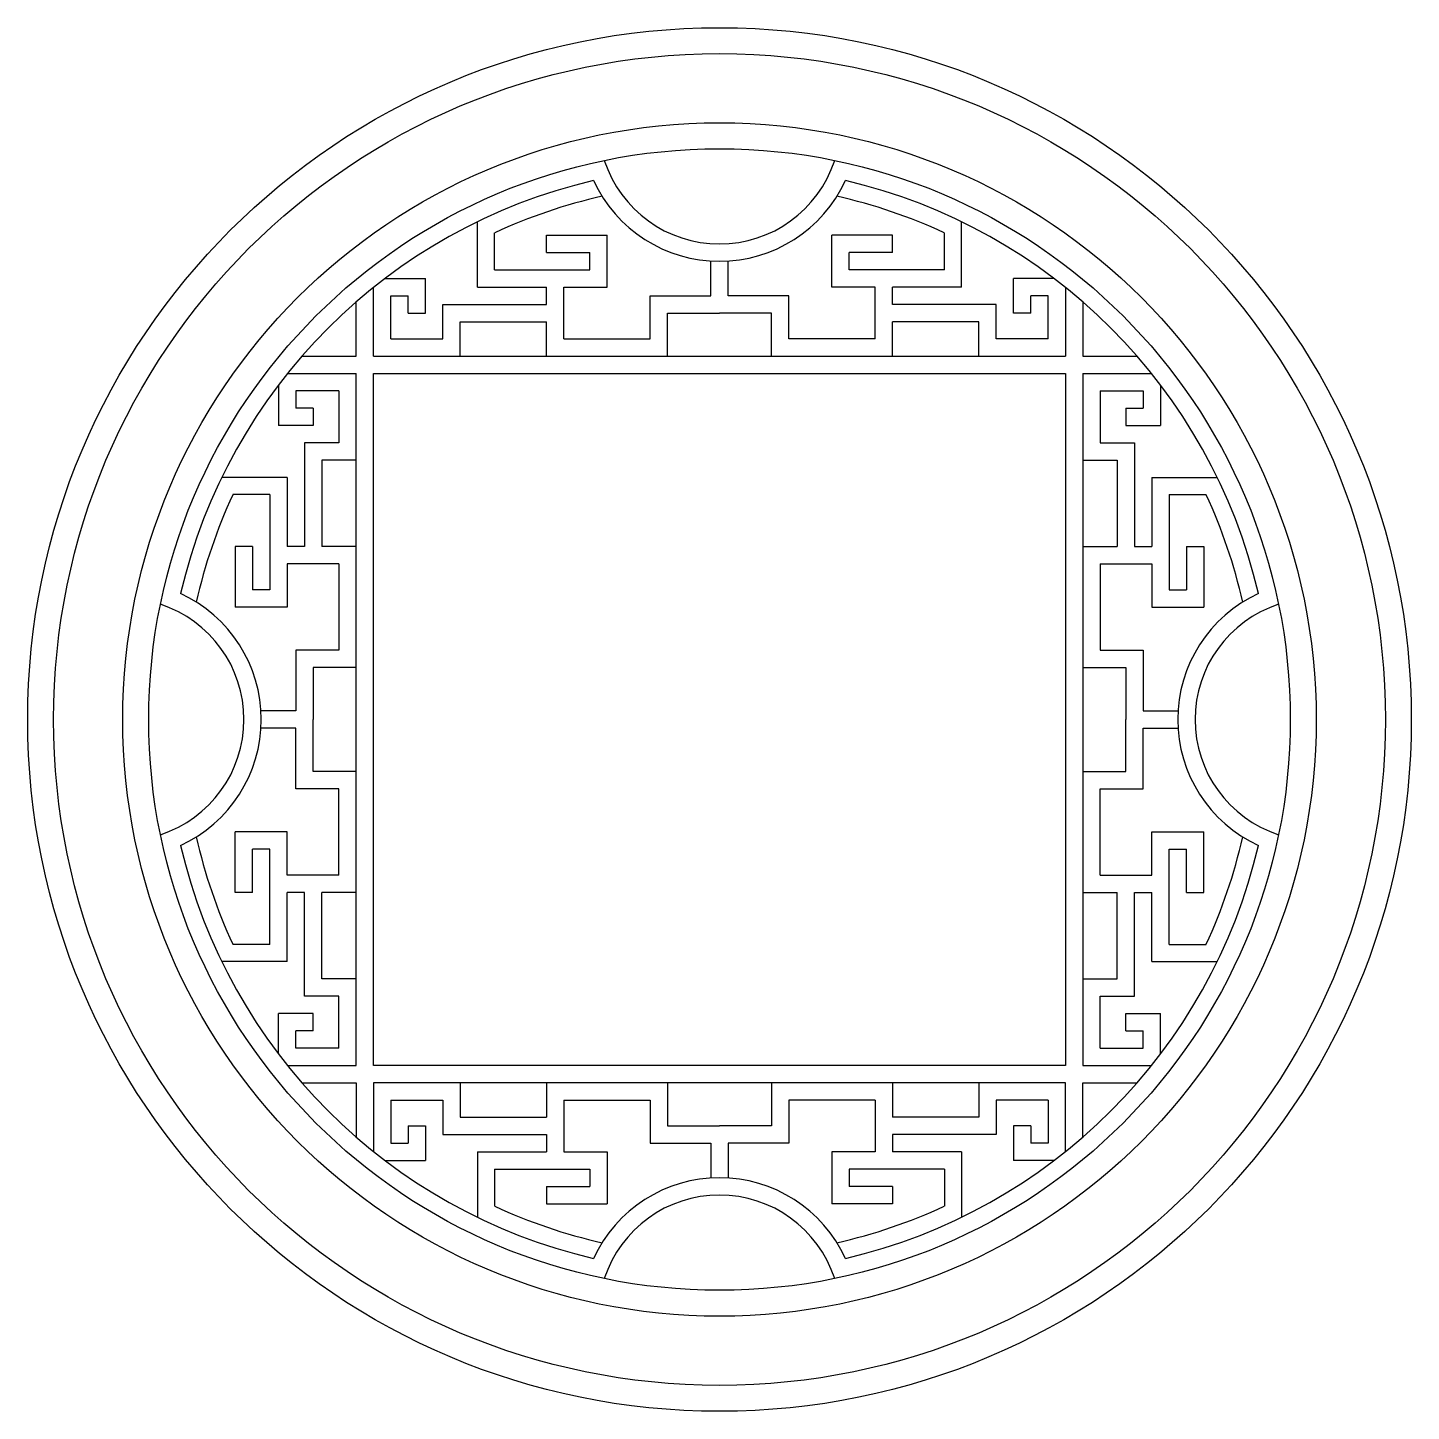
# Model space of a CAD drawing. Header units: metres. Extents: x 2592 to 4192, y 4227 to 5827.
import ezdxf

# ---------------------------------------------------------------- set-up
doc = ezdxf.new("R2010")
doc.units = ezdxf.units.M
for name, color, linetype in [('3', 3, 'Continuous'), ('4', 4, 'Continuous'), ('7', 7, 'Continuous')]:
    doc.layers.add(name, color=color, linetype=linetype)

msp = doc.modelspace()

# ---------------------------------------------------------------- linework, layer by layer
at = {"layer": '3'}
for p, q in [((3111.95, 5526.59), (3111.95, 5602.09)), ((3671.95, 5526.59), (3671.95, 5602.09)), ((3131.95, 5546.59), (3131.95, 5589.44)), ((3191.95, 5566.59), (3191.95, 5586.59)), ((3191.95, 5586.59), (3261.95, 5586.59)), ((3261.95, 5526.59), (3261.95, 5586.59)), ((3591.95, 5586.59), (3521.95, 5586.59)), ((3521.95, 5526.59), (3521.95, 5586.59)), ((3591.95, 5566.59), (3591.95, 5586.59)), ((3651.95, 5546.59), (3651.95, 5589.44)), ((3191.95, 5566.59), (3241.95, 5566.59)), ((3241.95, 5546.59), (3241.95, 5566.59)), ((3381.95, 5516.59), (3381.95, 5556.77)), ((3401.95, 5516.59), (3401.95, 5556.77)), ((3541.95, 5546.59), (3541.95, 5566.59)), ((3591.95, 5566.59), (3541.95, 5566.59)), ((3005.29, 5536.59), (3051.95, 5536.59)), ((3051.95, 5496.59), (3051.95, 5536.59)), ((3131.95, 5546.59), (3241.95, 5546.59)), ((3651.95, 5546.59), (3541.95, 5546.59)), ((3778.6, 5536.59), (3731.95, 5536.59)), ((3731.95, 5496.59), (3731.95, 5536.59)), ((2991.95, 5446.59), (2991.95, 5526.19)), ((3111.95, 5526.59), (3191.95, 5526.59)), ((3191.95, 5506.59), (3191.95, 5526.59)), ((3211.95, 5526.59), (3261.95, 5526.59)), ((3211.95, 5466.59), (3211.95, 5526.59)), ((3571.95, 5526.59), (3521.95, 5526.59)), ((3571.95, 5466.59), (3571.95, 5526.59)), ((3671.95, 5526.59), (3591.95, 5526.59)), ((3591.95, 5506.59), (3591.95, 5526.59)), ((3791.95, 5526.19), (3791.95, 5446.59)), ((2971.95, 5446.59), (2971.95, 5509.5)), ((3011.95, 5516.59), (3031.95, 5516.59)), ((3011.95, 5466.59), (3011.95, 5516.59)), ((3031.95, 5496.59), (3031.95, 5516.59)), ((3071.95, 5466.59), (3071.95, 5506.59)), ((3071.95, 5506.59), (3191.95, 5506.59)), ((3311.95, 5466.59), (3311.95, 5516.59)), ((3311.95, 5516.59), (3381.95, 5516.59)), ((3471.95, 5516.59), (3401.95, 5516.59)), ((3471.95, 5466.59), (3471.95, 5516.59)), ((3711.95, 5506.59), (3591.95, 5506.59)), ((3711.95, 5466.59), (3711.95, 5506.59)), ((3771.95, 5516.59), (3751.95, 5516.59)), ((3751.95, 5496.59), (3751.95, 5516.59)), ((3771.95, 5466.59), (3771.95, 5516.59)), ((3811.95, 5509.5), (3811.95, 5446.59)), ((3031.95, 5496.59), (3051.95, 5496.59)), ((3331.95, 5446.59), (3331.95, 5496.59)), ((3331.95, 5496.59), (3391.95, 5496.59)), ((3451.95, 5496.59), (3391.95, 5496.59)), ((3451.95, 5446.59), (3451.95, 5496.59)), ((3751.95, 5496.59), (3731.95, 5496.59)), ((3091.95, 5446.59), (3091.95, 5486.59)), ((3091.95, 5486.59), (3191.95, 5486.59)), ((3191.95, 5446.59), (3191.95, 5486.59)), ((3691.95, 5486.59), (3591.95, 5486.59)), ((3591.95, 5446.59), (3591.95, 5486.59)), ((3691.95, 5446.59), (3691.95, 5486.59)), ((3011.95, 5466.59), (3071.95, 5466.59)), ((3211.95, 5466.59), (3311.95, 5466.59)), ((3571.95, 5466.59), (3471.95, 5466.59)), ((3771.95, 5466.59), (3711.95, 5466.59)), ((2909.04, 5446.59), (2971.95, 5446.59)), ((2991.95, 5446.59), (3791.95, 5446.59)), ((3811.95, 5446.59), (3874.85, 5446.59)), ((2892.35, 5426.59), (2971.95, 5426.59)), ((2971.95, 4626.59), (2971.95, 5426.59)), ((3811.95, 5426.59), (3811.95, 4626.59)), ((3811.95, 5426.59), (3891.55, 5426.59)), ((2881.95, 5413.24), (2881.95, 5366.59)), ((3901.95, 5413.24), (3901.95, 5366.59)), ((2951.95, 5406.59), (2901.95, 5406.59)), ((2901.95, 5406.59), (2901.95, 5386.59)), ((2951.95, 5406.59), (2951.95, 5346.59)), ((3831.95, 5406.59), (3881.95, 5406.59)), ((3831.95, 5406.59), (3831.95, 5346.59)), ((3881.95, 5406.59), (3881.95, 5386.59)), ((2921.95, 5386.59), (2901.95, 5386.59)), ((2921.95, 5386.59), (2921.95, 5366.59)), ((3861.95, 5386.59), (3881.95, 5386.59)), ((3861.95, 5386.59), (3861.95, 5366.59)), ((2921.95, 5366.59), (2881.95, 5366.59)), ((3861.95, 5366.59), (3901.95, 5366.59)), ((2911.95, 5346.59), (2911.95, 5226.59)), ((2951.95, 5346.59), (2911.95, 5346.59)), ((3831.95, 5346.59), (3871.95, 5346.59)), ((3871.95, 5346.59), (3871.95, 5226.59)), ((2971.95, 5326.59), (2931.95, 5326.59)), ((2931.95, 5326.59), (2931.95, 5226.59)), ((3811.95, 5326.59), (3851.95, 5326.59)), ((3851.95, 5326.59), (3851.95, 5226.59)), ((2891.95, 5306.59), (2816.45, 5306.59)), ((2891.95, 5306.59), (2891.95, 5226.59)), ((3891.95, 5306.59), (3891.95, 5226.59)), ((3891.95, 5306.59), (3967.45, 5306.59)), ((2871.95, 5286.59), (2829.1, 5286.59)), ((2871.95, 5286.59), (2871.95, 5176.59)), ((3911.95, 5286.59), (3911.95, 5176.59)), ((3911.95, 5286.59), (3954.8, 5286.59)), ((2831.95, 5226.59), (2831.95, 5156.59)), ((2851.95, 5226.59), (2831.95, 5226.59)), ((2851.95, 5226.59), (2851.95, 5176.59)), ((2911.95, 5226.59), (2891.95, 5226.59)), ((2971.95, 5226.59), (2931.95, 5226.59)), ((3811.95, 5226.59), (3851.95, 5226.59)), ((3871.95, 5226.59), (3891.95, 5226.59)), ((3931.95, 5226.59), (3931.95, 5176.59)), ((3931.95, 5226.59), (3951.95, 5226.59)), ((3951.95, 5226.59), (3951.95, 5156.59)), ((2891.95, 5206.59), (2891.95, 5156.59)), ((2951.95, 5206.59), (2891.95, 5206.59)), ((2951.95, 5206.59), (2951.95, 5106.59)), ((3831.95, 5206.59), (3831.95, 5106.59)), ((3831.95, 5206.59), (3891.95, 5206.59)), ((3891.95, 5206.59), (3891.95, 5156.59)), ((2871.95, 5176.59), (2851.95, 5176.59)), ((3911.95, 5176.59), (3931.95, 5176.59)), ((2891.95, 5156.59), (2831.95, 5156.59)), ((3891.95, 5156.59), (3951.95, 5156.59)), ((2901.95, 5106.59), (2901.95, 5036.59)), ((2951.95, 5106.59), (2901.95, 5106.59)), ((3831.95, 5106.59), (3881.95, 5106.59)), ((3881.95, 5106.59), (3881.95, 5036.59)), ((2971.95, 5086.59), (2921.95, 5086.59)), ((2921.95, 5086.59), (2921.95, 5026.59)), ((3811.95, 5086.59), (3861.95, 5086.59)), ((3861.95, 5086.59), (3861.95, 5026.59)), ((2901.95, 5036.59), (2861.77, 5036.59)), ((2921.95, 4966.59), (2921.95, 5026.59)), ((3861.95, 4966.59), (3861.95, 5026.59)), ((3881.95, 5036.59), (3922.12, 5036.59)), ((2901.95, 5016.59), (2861.77, 5016.59)), ((2901.95, 4946.59), (2901.95, 5016.59)), ((3881.95, 4946.59), (3881.95, 5016.59)), ((3881.95, 5016.59), (3922.12, 5016.59)), ((2971.95, 4966.59), (2921.95, 4966.59)), ((3811.95, 4966.59), (3861.95, 4966.59)), ((2951.95, 4946.59), (2901.95, 4946.59)), ((2951.95, 4846.59), (2951.95, 4946.59)), ((3831.95, 4946.59), (3881.95, 4946.59)), ((3831.95, 4846.59), (3831.95, 4946.59)), ((2831.95, 4826.59), (2831.95, 4896.59)), ((2891.95, 4896.59), (2831.95, 4896.59)), ((2891.95, 4846.59), (2891.95, 4896.59)), ((3891.95, 4846.59), (3891.95, 4896.59)), ((3891.95, 4896.59), (3951.95, 4896.59)), ((3951.95, 4826.59), (3951.95, 4896.59)), ((2871.95, 4876.59), (2851.95, 4876.59)), ((2851.95, 4826.59), (2851.95, 4876.59)), ((2871.95, 4766.59), (2871.95, 4876.59)), ((3911.95, 4876.59), (3931.95, 4876.59)), ((3911.95, 4766.59), (3911.95, 4876.59)), ((3931.95, 4826.59), (3931.95, 4876.59)), ((2951.95, 4846.59), (2891.95, 4846.59)), ((3831.95, 4846.59), (3891.95, 4846.59)), ((2851.95, 4826.59), (2831.95, 4826.59)), ((2911.95, 4826.59), (2891.95, 4826.59)), ((2891.95, 4746.59), (2891.95, 4826.59)), ((2911.95, 4706.59), (2911.95, 4826.59)), ((2971.95, 4826.59), (2931.95, 4826.59)), ((2931.95, 4726.59), (2931.95, 4826.59)), ((3811.95, 4826.59), (3851.95, 4826.59)), ((3851.95, 4726.59), (3851.95, 4826.59)), ((3871.95, 4706.59), (3871.95, 4826.59)), ((3871.95, 4826.59), (3891.95, 4826.59)), ((3891.95, 4746.59), (3891.95, 4826.59)), ((3931.95, 4826.59), (3951.95, 4826.59)), ((2871.95, 4766.59), (2829.1, 4766.59)), ((3911.95, 4766.59), (3954.8, 4766.59)), ((2891.95, 4746.59), (2816.45, 4746.59)), ((3891.95, 4746.59), (3967.45, 4746.59)), ((2971.95, 4726.59), (2931.95, 4726.59)), ((3811.95, 4726.59), (3851.95, 4726.59)), ((2951.95, 4706.59), (2911.95, 4706.59)), ((2951.95, 4646.59), (2951.95, 4706.59)), ((3831.95, 4706.59), (3871.95, 4706.59)), ((3831.95, 4646.59), (3831.95, 4706.59)), ((2881.95, 4639.94), (2881.95, 4686.59)), ((2921.95, 4686.59), (2881.95, 4686.59)), ((2921.95, 4666.59), (2921.95, 4686.59)), ((3861.95, 4666.59), (3861.95, 4686.59)), ((3861.95, 4686.59), (3901.95, 4686.59)), ((3901.95, 4639.94), (3901.95, 4686.59)), ((2921.95, 4666.59), (2901.95, 4666.59)), ((2901.95, 4646.59), (2901.95, 4666.59)), ((3861.95, 4666.59), (3881.95, 4666.59)), ((3881.95, 4646.59), (3881.95, 4666.59)), ((2951.95, 4646.59), (2901.95, 4646.59)), ((3831.95, 4646.59), (3881.95, 4646.59)), ((2892.35, 4626.59), (2971.95, 4626.59)), ((3811.95, 4626.59), (3891.55, 4626.59)), ((2909.04, 4606.59), (2971.95, 4606.59)), ((2971.95, 4606.59), (2971.95, 4543.68)), ((3791.95, 4606.59), (2991.95, 4606.59)), ((2991.95, 4606.59), (2991.95, 4526.99)), ((3091.95, 4606.59), (3091.95, 4566.59)), ((3191.95, 4606.59), (3191.95, 4566.59)), ((3331.95, 4606.59), (3331.95, 4556.59)), ((3451.95, 4606.59), (3451.95, 4556.59)), ((3591.95, 4606.59), (3591.95, 4566.59)), ((3691.95, 4606.59), (3691.95, 4566.59)), ((3791.95, 4526.99), (3791.95, 4606.59)), ((3811.95, 4543.68), (3811.95, 4606.59)), ((3811.95, 4606.59), (3874.85, 4606.59)), ((3011.95, 4586.59), (3011.95, 4536.59)), ((3011.95, 4586.59), (3071.95, 4586.59)), ((3071.95, 4586.59), (3071.95, 4546.59)), ((3211.95, 4586.59), (3311.95, 4586.59)), ((3211.95, 4586.59), (3211.95, 4526.59)), ((3311.95, 4586.59), (3311.95, 4536.59)), ((3471.95, 4586.59), (3471.95, 4536.59)), ((3571.95, 4586.59), (3471.95, 4586.59)), ((3571.95, 4586.59), (3571.95, 4526.59)), ((3711.95, 4586.59), (3711.95, 4546.59)), ((3771.95, 4586.59), (3711.95, 4586.59)), ((3771.95, 4586.59), (3771.95, 4536.59)), ((3091.95, 4566.59), (3191.95, 4566.59)), ((3691.95, 4566.59), (3591.95, 4566.59)), ((3031.95, 4556.59), (3051.95, 4556.59)), ((3031.95, 4556.59), (3031.95, 4536.59)), ((3051.95, 4556.59), (3051.95, 4516.59)), ((3071.95, 4546.59), (3191.95, 4546.59)), ((3191.95, 4546.59), (3191.95, 4526.59)), ((3331.95, 4556.59), (3391.95, 4556.59)), ((3451.95, 4556.59), (3391.95, 4556.59)), ((3591.95, 4546.59), (3591.95, 4526.59)), ((3711.95, 4546.59), (3591.95, 4546.59)), ((3731.95, 4556.59), (3731.95, 4516.59)), ((3751.95, 4556.59), (3731.95, 4556.59)), ((3751.95, 4556.59), (3751.95, 4536.59)), ((3011.95, 4536.59), (3031.95, 4536.59)), ((3311.95, 4536.59), (3381.95, 4536.59)), ((3381.95, 4536.59), (3381.95, 4496.41)), ((3401.95, 4536.59), (3401.95, 4496.41)), ((3471.95, 4536.59), (3401.95, 4536.59)), ((3771.95, 4536.59), (3751.95, 4536.59)), ((3005.29, 4516.59), (3051.95, 4516.59)), ((3111.95, 4526.59), (3191.95, 4526.59)), ((3111.95, 4526.59), (3111.95, 4451.09)), ((3211.95, 4526.59), (3261.95, 4526.59)), ((3261.95, 4526.59), (3261.95, 4466.59)), ((3571.95, 4526.59), (3521.95, 4526.59)), ((3521.95, 4526.59), (3521.95, 4466.59)), ((3671.95, 4526.59), (3591.95, 4526.59)), ((3671.95, 4526.59), (3671.95, 4451.09)), ((3778.6, 4516.59), (3731.95, 4516.59)), ((3131.95, 4506.59), (3241.95, 4506.59)), ((3131.95, 4506.59), (3131.95, 4463.74)), ((3241.95, 4506.59), (3241.95, 4486.59)), ((3541.95, 4506.59), (3541.95, 4486.59)), ((3651.95, 4506.59), (3541.95, 4506.59)), ((3651.95, 4506.59), (3651.95, 4463.74)), ((3191.95, 4486.59), (3241.95, 4486.59)), ((3191.95, 4486.59), (3191.95, 4466.59)), ((3591.95, 4486.59), (3541.95, 4486.59)), ((3591.95, 4486.59), (3591.95, 4466.59)), ((3191.95, 4466.59), (3261.95, 4466.59)), ((3591.95, 4466.59), (3521.95, 4466.59))]:
    msp.add_line(p, q, dxfattribs=at)
for start, end in [(102.64, 114.79), (65.21, 77.36), (155.21, 167.36), (12.64, 24.79), (192.64, 204.79), (335.21, 347.36), (245.21, 257.36), (282.64, 294.79)]:
    msp.add_arc((3391.95, 5026.59), 620, start, end, dxfattribs=at)
at = {"layer": '4'}
msp.add_lwpolyline([(2991.95, 5426.59), (3791.95, 5426.59), (3791.95, 4626.59), (2991.95, 4626.59)], close=True, dxfattribs=at)
for radius in [800, 660]:
    msp.add_circle((3391.95, 5026.59), radius, dxfattribs=at)
at = {"layer": '7'}
for radius in [770, 690]:
    msp.add_circle((3391.95, 5026.59), radius, dxfattribs=at)
for centre, radius, start, end in [((3391.95, 5716.59), 140.13, 198.12, 341.88), ((3391.95, 5026.59), 640, 103.15, 166.85), ((3391.95, 5716.59), 160.13, 204.64, 335.36), ((3391.95, 5026.59), 640, 13.15, 76.85), ((2701.95, 5026.59), 160.13, 294.64, 65.36), ((4081.95, 5026.59), 160.13, 114.64, 245.36), ((2701.95, 5026.59), 140.13, 288.12, 71.88), ((4081.95, 5026.59), 140.13, 108.12, 251.88), ((3391.95, 5026.59), 640, 193.15, 256.85), ((3391.95, 5026.59), 640, 283.15, 346.85), ((3391.95, 4336.59), 160.13, 24.64, 155.36), ((3391.95, 4336.59), 140.13, 18.12, 161.88)]:
    msp.add_arc(centre, radius, start, end, dxfattribs=at)

doc.saveas('drawing.dxf')
